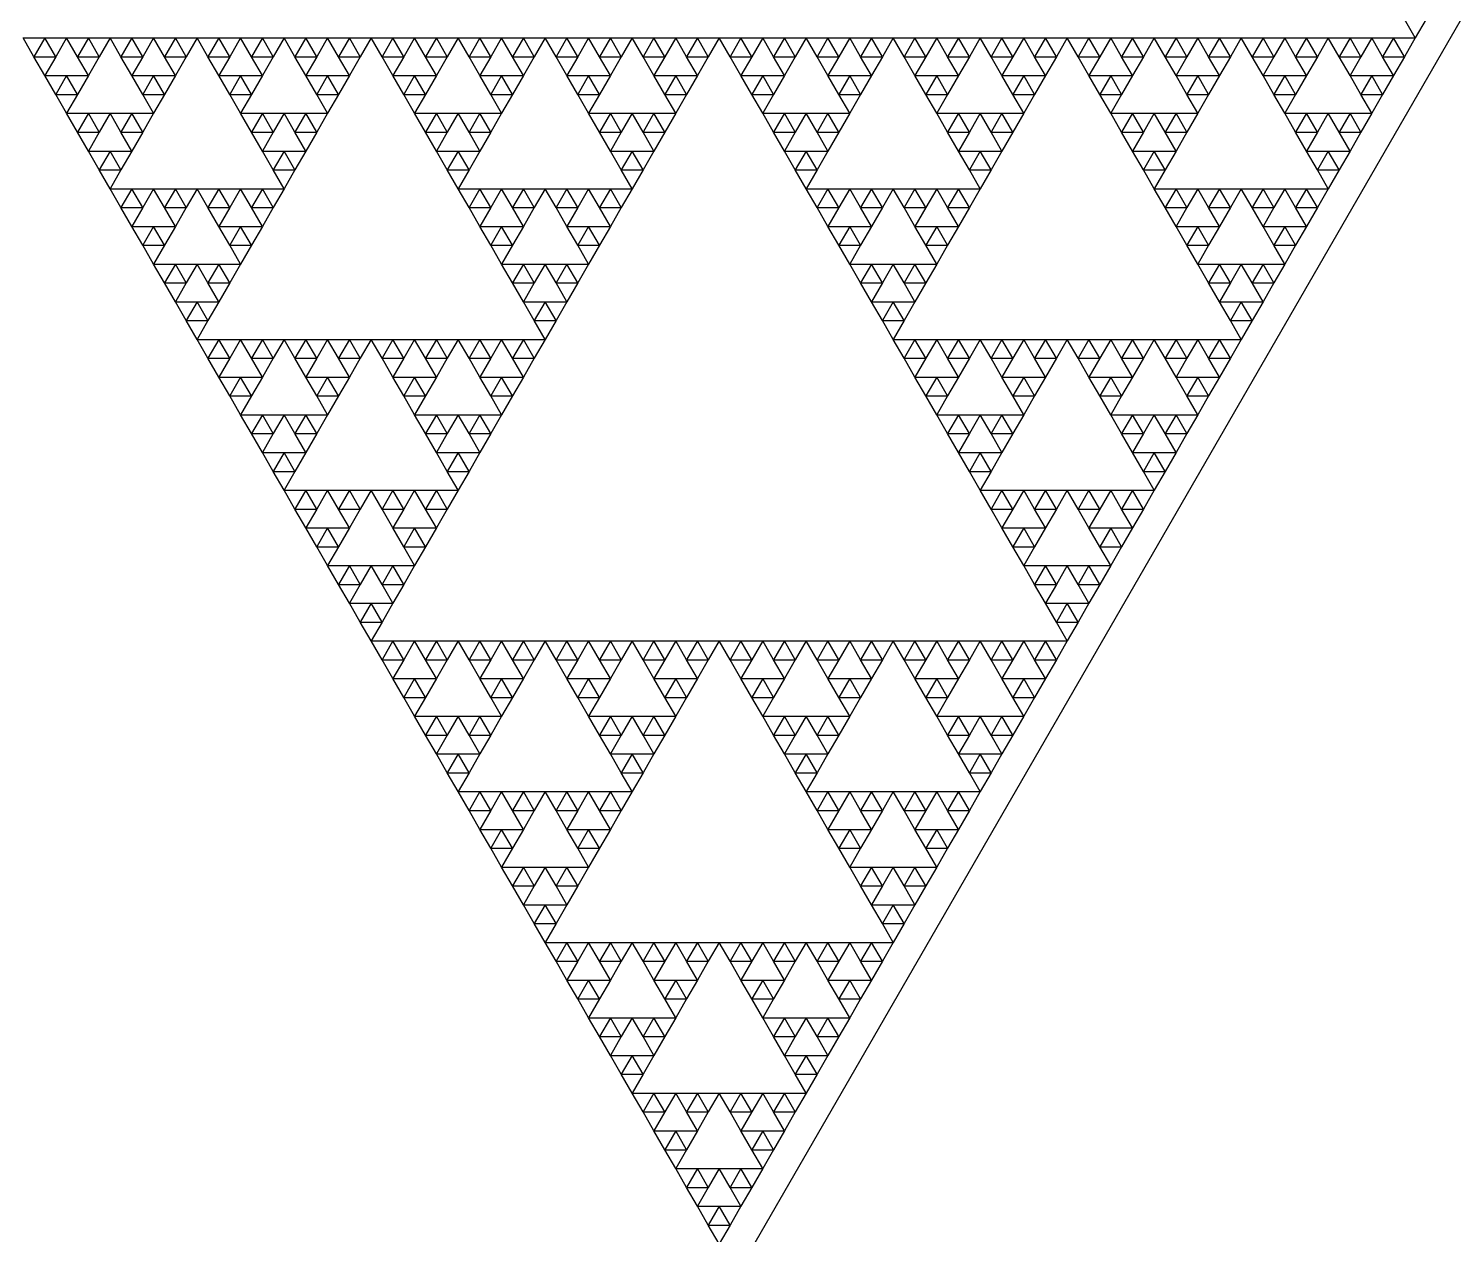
# Model space of a CAD drawing. Extents: x 0 to 1120, y 627 to 1597.
# Drawn here: x 837.9 to 980, y 1234.6 to 1354.7 of the extents above; entities that cross this region are included whole.
import ezdxf

# ---------------------------------------------------------------- set-up
doc = ezdxf.new("R2010")
doc.units = 0
doc.layers.get('0').update_dxf_attribs({"linetype": 'CONTINUOUS'})

msp = doc.modelspace()

# ---------------------------------------------------------------- linework, layer by layer
at = {"color": 1}
msp.add_lwpolyline([(0, 1597), (1120, 1597), (560, 627.052)], close=True, dxfattribs=at)
at = {"color": 3}
for points in [[(975.019, 1355.64), (977.186, 1355.64), (976.103, 1353.763)], [(837.402, 1353.763), (839.569, 1353.763), (838.486, 1351.886)], [(839.569, 1353.763), (841.736, 1353.763), (840.653, 1351.886)], [(841.736, 1353.763), (843.904, 1353.763), (842.82, 1351.886)], [(843.904, 1353.763), (846.071, 1353.763), (844.987, 1351.886)], [(846.071, 1353.763), (848.238, 1353.763), (847.154, 1351.886)], [(848.238, 1353.763), (850.405, 1353.763), (849.322, 1351.886)], [(850.405, 1353.763), (852.572, 1353.763), (851.489, 1351.886)], [(852.572, 1353.763), (854.74, 1353.763), (853.656, 1351.886)], [(854.74, 1353.763), (856.907, 1353.763), (855.823, 1351.886)], [(856.907, 1353.763), (859.074, 1353.763), (857.99, 1351.886)], [(859.074, 1353.763), (861.241, 1353.763), (860.158, 1351.886)], [(861.241, 1353.763), (863.408, 1353.763), (862.325, 1351.886)], [(863.408, 1353.763), (865.576, 1353.763), (864.492, 1351.886)], [(865.576, 1353.763), (867.743, 1353.763), (866.659, 1351.886)], [(867.743, 1353.763), (869.91, 1353.763), (868.826, 1351.886)], [(869.91, 1353.763), (872.077, 1353.763), (870.994, 1351.886)], [(872.077, 1353.763), (874.244, 1353.763), (873.161, 1351.886)], [(874.244, 1353.763), (876.412, 1353.763), (875.328, 1351.886)], [(876.412, 1353.763), (878.579, 1353.763), (877.495, 1351.886)], [(878.579, 1353.763), (880.746, 1353.763), (879.662, 1351.886)], [(880.746, 1353.763), (882.913, 1353.763), (881.83, 1351.886)], [(882.913, 1353.763), (885.08, 1353.763), (883.997, 1351.886)], [(885.08, 1353.763), (887.248, 1353.763), (886.164, 1351.886)], [(887.248, 1353.763), (889.415, 1353.763), (888.331, 1351.886)], [(889.415, 1353.763), (891.582, 1353.763), (890.498, 1351.886)], [(891.582, 1353.763), (893.749, 1353.763), (892.666, 1351.886)], [(893.749, 1353.763), (895.916, 1353.763), (894.833, 1351.886)], [(895.916, 1353.763), (898.084, 1353.763), (897, 1351.886)], [(898.084, 1353.763), (900.251, 1353.763), (899.167, 1351.886)], [(900.251, 1353.763), (902.418, 1353.763), (901.334, 1351.886)], [(902.418, 1353.763), (904.585, 1353.763), (903.502, 1351.886)], [(904.585, 1353.763), (906.752, 1353.763), (905.669, 1351.886)], [(906.752, 1353.763), (908.92, 1353.763), (907.836, 1351.886)], [(908.92, 1353.763), (911.087, 1353.763), (910.003, 1351.886)], [(911.087, 1353.763), (913.254, 1353.763), (912.17, 1351.886)], [(913.254, 1353.763), (915.421, 1353.763), (914.338, 1351.886)], [(915.421, 1353.763), (917.588, 1353.763), (916.505, 1351.886)], [(917.588, 1353.763), (919.756, 1353.763), (918.672, 1351.886)], [(919.756, 1353.763), (921.923, 1353.763), (920.839, 1351.886)], [(921.923, 1353.763), (924.09, 1353.763), (923.006, 1351.886)], [(924.09, 1353.763), (926.257, 1353.763), (925.174, 1351.886)], [(926.257, 1353.763), (928.424, 1353.763), (927.341, 1351.886)], [(928.424, 1353.763), (930.592, 1353.763), (929.508, 1351.886)], [(930.592, 1353.763), (932.759, 1353.763), (931.675, 1351.886)], [(932.759, 1353.763), (934.926, 1353.763), (933.842, 1351.886)], [(934.926, 1353.763), (937.093, 1353.763), (936.01, 1351.886)], [(937.093, 1353.763), (939.26, 1353.763), (938.177, 1351.886)], [(939.26, 1353.763), (941.428, 1353.763), (940.344, 1351.886)], [(941.428, 1353.763), (943.595, 1353.763), (942.511, 1351.886)], [(943.595, 1353.763), (945.762, 1353.763), (944.678, 1351.886)], [(945.762, 1353.763), (947.929, 1353.763), (946.846, 1351.886)], [(947.929, 1353.763), (950.096, 1353.763), (949.013, 1351.886)], [(950.096, 1353.763), (952.264, 1353.763), (951.18, 1351.886)], [(952.264, 1353.763), (954.431, 1353.763), (953.347, 1351.886)], [(954.431, 1353.763), (956.598, 1353.763), (955.514, 1351.886)], [(956.598, 1353.763), (958.765, 1353.763), (957.682, 1351.886)], [(958.765, 1353.763), (960.932, 1353.763), (959.849, 1351.886)], [(960.932, 1353.763), (963.1, 1353.763), (962.016, 1351.886)], [(963.1, 1353.763), (965.267, 1353.763), (964.183, 1351.886)], [(965.267, 1353.763), (967.434, 1353.763), (966.35, 1351.886)], [(967.434, 1353.763), (969.601, 1353.763), (968.518, 1351.886)], [(969.601, 1353.763), (971.768, 1353.763), (970.685, 1351.886)], [(971.768, 1353.763), (973.936, 1353.763), (972.852, 1351.886)], [(973.936, 1353.763), (976.103, 1353.763), (975.019, 1351.886)], [(838.486, 1351.886), (840.653, 1351.886), (839.569, 1350.009)], [(842.82, 1351.886), (844.987, 1351.886), (843.904, 1350.009)], [(847.154, 1351.886), (849.322, 1351.886), (848.238, 1350.009)], [(851.489, 1351.886), (853.656, 1351.886), (852.572, 1350.009)], [(855.823, 1351.886), (857.99, 1351.886), (856.907, 1350.009)], [(860.158, 1351.886), (862.325, 1351.886), (861.241, 1350.009)], [(864.492, 1351.886), (866.659, 1351.886), (865.576, 1350.009)], [(868.826, 1351.886), (870.994, 1351.886), (869.91, 1350.009)], [(873.161, 1351.886), (875.328, 1351.886), (874.244, 1350.009)], [(877.495, 1351.886), (879.662, 1351.886), (878.579, 1350.009)], [(881.83, 1351.886), (883.997, 1351.886), (882.913, 1350.009)], [(886.164, 1351.886), (888.331, 1351.886), (887.248, 1350.009)], [(890.498, 1351.886), (892.666, 1351.886), (891.582, 1350.009)], [(894.833, 1351.886), (897, 1351.886), (895.916, 1350.009)], [(899.167, 1351.886), (901.334, 1351.886), (900.251, 1350.009)], [(903.502, 1351.886), (905.669, 1351.886), (904.585, 1350.009)], [(907.836, 1351.886), (910.003, 1351.886), (908.92, 1350.009)], [(912.17, 1351.886), (914.338, 1351.886), (913.254, 1350.009)], [(916.505, 1351.886), (918.672, 1351.886), (917.588, 1350.009)], [(920.839, 1351.886), (923.006, 1351.886), (921.923, 1350.009)], [(925.174, 1351.886), (927.341, 1351.886), (926.257, 1350.009)], [(929.508, 1351.886), (931.675, 1351.886), (930.592, 1350.009)], [(933.842, 1351.886), (936.01, 1351.886), (934.926, 1350.009)], [(938.177, 1351.886), (940.344, 1351.886), (939.26, 1350.009)], [(942.511, 1351.886), (944.678, 1351.886), (943.595, 1350.009)], [(946.846, 1351.886), (949.013, 1351.886), (947.929, 1350.009)], [(951.18, 1351.886), (953.347, 1351.886), (952.264, 1350.009)], [(955.514, 1351.886), (957.682, 1351.886), (956.598, 1350.009)], [(959.849, 1351.886), (962.016, 1351.886), (960.932, 1350.009)], [(964.183, 1351.886), (966.35, 1351.886), (965.267, 1350.009)], [(968.518, 1351.886), (970.685, 1351.886), (969.601, 1350.009)], [(972.852, 1351.886), (975.019, 1351.886), (973.936, 1350.009)], [(839.569, 1350.009), (841.736, 1350.009), (840.653, 1348.132)], [(841.736, 1350.009), (843.904, 1350.009), (842.82, 1348.132)], [(848.238, 1350.009), (850.405, 1350.009), (849.322, 1348.132)], [(850.405, 1350.009), (852.572, 1350.009), (851.489, 1348.132)], [(856.907, 1350.009), (859.074, 1350.009), (857.99, 1348.132)], [(859.074, 1350.009), (861.241, 1350.009), (860.158, 1348.132)], [(865.576, 1350.009), (867.743, 1350.009), (866.659, 1348.132)], [(867.743, 1350.009), (869.91, 1350.009), (868.826, 1348.132)], [(874.244, 1350.009), (876.412, 1350.009), (875.328, 1348.132)], [(876.412, 1350.009), (878.579, 1350.009), (877.495, 1348.132)], [(882.913, 1350.009), (885.08, 1350.009), (883.997, 1348.132)], [(885.08, 1350.009), (887.248, 1350.009), (886.164, 1348.132)], [(891.582, 1350.009), (893.749, 1350.009), (892.666, 1348.132)], [(893.749, 1350.009), (895.916, 1350.009), (894.833, 1348.132)], [(900.251, 1350.009), (902.418, 1350.009), (901.334, 1348.132)], [(902.418, 1350.009), (904.585, 1350.009), (903.502, 1348.132)], [(908.92, 1350.009), (911.087, 1350.009), (910.003, 1348.132)], [(911.087, 1350.009), (913.254, 1350.009), (912.17, 1348.132)], [(917.588, 1350.009), (919.756, 1350.009), (918.672, 1348.132)], [(919.756, 1350.009), (921.923, 1350.009), (920.839, 1348.132)], [(926.257, 1350.009), (928.424, 1350.009), (927.341, 1348.132)], [(928.424, 1350.009), (930.592, 1350.009), (929.508, 1348.132)], [(934.926, 1350.009), (937.093, 1350.009), (936.01, 1348.132)], [(937.093, 1350.009), (939.26, 1350.009), (938.177, 1348.132)], [(943.595, 1350.009), (945.762, 1350.009), (944.678, 1348.132)], [(945.762, 1350.009), (947.929, 1350.009), (946.846, 1348.132)], [(952.264, 1350.009), (954.431, 1350.009), (953.347, 1348.132)], [(954.431, 1350.009), (956.598, 1350.009), (955.514, 1348.132)], [(960.932, 1350.009), (963.1, 1350.009), (962.016, 1348.132)], [(963.1, 1350.009), (965.267, 1350.009), (964.183, 1348.132)], [(969.601, 1350.009), (971.768, 1350.009), (970.685, 1348.132)], [(971.768, 1350.009), (973.936, 1350.009), (972.852, 1348.132)], [(840.653, 1348.132), (842.82, 1348.132), (841.736, 1346.255)], [(849.322, 1348.132), (851.489, 1348.132), (850.405, 1346.255)], [(857.99, 1348.132), (860.158, 1348.132), (859.074, 1346.255)], [(866.659, 1348.132), (868.826, 1348.132), (867.743, 1346.255)], [(875.328, 1348.132), (877.495, 1348.132), (876.412, 1346.255)], [(883.997, 1348.132), (886.164, 1348.132), (885.08, 1346.255)], [(892.666, 1348.132), (894.833, 1348.132), (893.749, 1346.255)], [(901.334, 1348.132), (903.502, 1348.132), (902.418, 1346.255)], [(910.003, 1348.132), (912.17, 1348.132), (911.087, 1346.255)], [(918.672, 1348.132), (920.839, 1348.132), (919.756, 1346.255)], [(927.341, 1348.132), (929.508, 1348.132), (928.424, 1346.255)], [(936.01, 1348.132), (938.177, 1348.132), (937.093, 1346.255)], [(944.678, 1348.132), (946.846, 1348.132), (945.762, 1346.255)], [(953.347, 1348.132), (955.514, 1348.132), (954.431, 1346.255)], [(962.016, 1348.132), (964.183, 1348.132), (963.1, 1346.255)], [(970.685, 1348.132), (972.852, 1348.132), (971.768, 1346.255)], [(841.736, 1346.255), (843.904, 1346.255), (842.82, 1344.379)], [(843.904, 1346.255), (846.071, 1346.255), (844.987, 1344.379)], [(846.071, 1346.255), (848.238, 1346.255), (847.154, 1344.379)], [(848.238, 1346.255), (850.405, 1346.255), (849.322, 1344.379)], [(859.074, 1346.255), (861.241, 1346.255), (860.158, 1344.379)], [(861.241, 1346.255), (863.408, 1346.255), (862.325, 1344.379)], [(863.408, 1346.255), (865.576, 1346.255), (864.492, 1344.379)], [(865.576, 1346.255), (867.743, 1346.255), (866.659, 1344.379)], [(876.412, 1346.255), (878.579, 1346.255), (877.495, 1344.379)], [(878.579, 1346.255), (880.746, 1346.255), (879.662, 1344.379)], [(880.746, 1346.255), (882.913, 1346.255), (881.83, 1344.379)], [(882.913, 1346.255), (885.08, 1346.255), (883.997, 1344.379)], [(893.749, 1346.255), (895.916, 1346.255), (894.833, 1344.379)], [(895.916, 1346.255), (898.084, 1346.255), (897, 1344.379)], [(898.084, 1346.255), (900.251, 1346.255), (899.167, 1344.379)], [(900.251, 1346.255), (902.418, 1346.255), (901.334, 1344.379)], [(911.087, 1346.255), (913.254, 1346.255), (912.17, 1344.379)], [(913.254, 1346.255), (915.421, 1346.255), (914.338, 1344.379)], [(915.421, 1346.255), (917.588, 1346.255), (916.505, 1344.379)], [(917.588, 1346.255), (919.756, 1346.255), (918.672, 1344.379)], [(928.424, 1346.255), (930.592, 1346.255), (929.508, 1344.379)], [(930.592, 1346.255), (932.759, 1346.255), (931.675, 1344.379)], [(932.759, 1346.255), (934.926, 1346.255), (933.842, 1344.379)], [(934.926, 1346.255), (937.093, 1346.255), (936.01, 1344.379)], [(945.762, 1346.255), (947.929, 1346.255), (946.846, 1344.379)], [(947.929, 1346.255), (950.096, 1346.255), (949.013, 1344.379)], [(950.096, 1346.255), (952.264, 1346.255), (951.18, 1344.379)], [(952.264, 1346.255), (954.431, 1346.255), (953.347, 1344.379)], [(963.1, 1346.255), (965.267, 1346.255), (964.183, 1344.379)], [(965.267, 1346.255), (967.434, 1346.255), (966.35, 1344.379)], [(967.434, 1346.255), (969.601, 1346.255), (968.518, 1344.379)], [(969.601, 1346.255), (971.768, 1346.255), (970.685, 1344.379)], [(842.82, 1344.379), (844.987, 1344.379), (843.904, 1342.502)], [(847.154, 1344.379), (849.322, 1344.379), (848.238, 1342.502)], [(860.158, 1344.379), (862.325, 1344.379), (861.241, 1342.502)], [(864.492, 1344.379), (866.659, 1344.379), (865.576, 1342.502)], [(877.495, 1344.379), (879.662, 1344.379), (878.579, 1342.502)], [(881.83, 1344.379), (883.997, 1344.379), (882.913, 1342.502)], [(894.833, 1344.379), (897, 1344.379), (895.916, 1342.502)], [(899.167, 1344.379), (901.334, 1344.379), (900.251, 1342.502)], [(912.17, 1344.379), (914.338, 1344.379), (913.254, 1342.502)], [(916.505, 1344.379), (918.672, 1344.379), (917.588, 1342.502)], [(929.508, 1344.379), (931.675, 1344.379), (930.592, 1342.502)], [(933.842, 1344.379), (936.01, 1344.379), (934.926, 1342.502)], [(946.846, 1344.379), (949.013, 1344.379), (947.929, 1342.502)], [(951.18, 1344.379), (953.347, 1344.379), (952.264, 1342.502)], [(964.183, 1344.379), (966.35, 1344.379), (965.267, 1342.502)], [(968.518, 1344.379), (970.685, 1344.379), (969.601, 1342.502)], [(843.904, 1342.502), (846.071, 1342.502), (844.987, 1340.625)], [(846.071, 1342.502), (848.238, 1342.502), (847.154, 1340.625)], [(861.241, 1342.502), (863.408, 1342.502), (862.325, 1340.625)], [(863.408, 1342.502), (865.576, 1342.502), (864.492, 1340.625)], [(878.579, 1342.502), (880.746, 1342.502), (879.662, 1340.625)], [(880.746, 1342.502), (882.913, 1342.502), (881.83, 1340.625)], [(895.916, 1342.502), (898.084, 1342.502), (897, 1340.625)], [(898.084, 1342.502), (900.251, 1342.502), (899.167, 1340.625)], [(913.254, 1342.502), (915.421, 1342.502), (914.338, 1340.625)], [(915.421, 1342.502), (917.588, 1342.502), (916.505, 1340.625)], [(930.592, 1342.502), (932.759, 1342.502), (931.675, 1340.625)], [(932.759, 1342.502), (934.926, 1342.502), (933.842, 1340.625)], [(947.929, 1342.502), (950.096, 1342.502), (949.013, 1340.625)], [(950.096, 1342.502), (952.264, 1342.502), (951.18, 1340.625)], [(965.267, 1342.502), (967.434, 1342.502), (966.35, 1340.625)], [(967.434, 1342.502), (969.601, 1342.502), (968.518, 1340.625)], [(844.987, 1340.625), (847.154, 1340.625), (846.071, 1338.748)], [(862.325, 1340.625), (864.492, 1340.625), (863.408, 1338.748)], [(879.662, 1340.625), (881.83, 1340.625), (880.746, 1338.748)], [(897, 1340.625), (899.167, 1340.625), (898.084, 1338.748)], [(914.338, 1340.625), (916.505, 1340.625), (915.421, 1338.748)], [(931.675, 1340.625), (933.842, 1340.625), (932.759, 1338.748)], [(949.013, 1340.625), (951.18, 1340.625), (950.096, 1338.748)], [(966.35, 1340.625), (968.518, 1340.625), (967.434, 1338.748)], [(846.071, 1338.748), (848.238, 1338.748), (847.154, 1336.871)], [(848.238, 1338.748), (850.405, 1338.748), (849.322, 1336.871)], [(850.405, 1338.748), (852.572, 1338.748), (851.489, 1336.871)], [(852.572, 1338.748), (854.74, 1338.748), (853.656, 1336.871)], [(854.74, 1338.748), (856.907, 1338.748), (855.823, 1336.871)], [(856.907, 1338.748), (859.074, 1338.748), (857.99, 1336.871)], [(859.074, 1338.748), (861.241, 1338.748), (860.158, 1336.871)], [(861.241, 1338.748), (863.408, 1338.748), (862.325, 1336.871)], [(880.746, 1338.748), (882.913, 1338.748), (881.83, 1336.871)], [(882.913, 1338.748), (885.08, 1338.748), (883.997, 1336.871)], [(885.08, 1338.748), (887.248, 1338.748), (886.164, 1336.871)], [(887.248, 1338.748), (889.415, 1338.748), (888.331, 1336.871)], [(889.415, 1338.748), (891.582, 1338.748), (890.498, 1336.871)], [(891.582, 1338.748), (893.749, 1338.748), (892.666, 1336.871)], [(893.749, 1338.748), (895.916, 1338.748), (894.833, 1336.871)], [(895.916, 1338.748), (898.084, 1338.748), (897, 1336.871)], [(915.421, 1338.748), (917.588, 1338.748), (916.505, 1336.871)], [(917.588, 1338.748), (919.756, 1338.748), (918.672, 1336.871)], [(919.756, 1338.748), (921.923, 1338.748), (920.839, 1336.871)], [(921.923, 1338.748), (924.09, 1338.748), (923.006, 1336.871)], [(924.09, 1338.748), (926.257, 1338.748), (925.174, 1336.871)], [(926.257, 1338.748), (928.424, 1338.748), (927.341, 1336.871)], [(928.424, 1338.748), (930.592, 1338.748), (929.508, 1336.871)], [(930.592, 1338.748), (932.759, 1338.748), (931.675, 1336.871)], [(950.096, 1338.748), (952.264, 1338.748), (951.18, 1336.871)], [(952.264, 1338.748), (954.431, 1338.748), (953.347, 1336.871)], [(954.431, 1338.748), (956.598, 1338.748), (955.514, 1336.871)], [(956.598, 1338.748), (958.765, 1338.748), (957.682, 1336.871)], [(958.765, 1338.748), (960.932, 1338.748), (959.849, 1336.871)], [(960.932, 1338.748), (963.1, 1338.748), (962.016, 1336.871)], [(963.1, 1338.748), (965.267, 1338.748), (964.183, 1336.871)], [(965.267, 1338.748), (967.434, 1338.748), (966.35, 1336.871)], [(847.154, 1336.871), (849.322, 1336.871), (848.238, 1334.994)], [(851.489, 1336.871), (853.656, 1336.871), (852.572, 1334.994)], [(855.823, 1336.871), (857.99, 1336.871), (856.907, 1334.994)], [(860.158, 1336.871), (862.325, 1336.871), (861.241, 1334.994)], [(881.83, 1336.871), (883.997, 1336.871), (882.913, 1334.994)], [(886.164, 1336.871), (888.331, 1336.871), (887.248, 1334.994)], [(890.498, 1336.871), (892.666, 1336.871), (891.582, 1334.994)], [(894.833, 1336.871), (897, 1336.871), (895.916, 1334.994)], [(916.505, 1336.871), (918.672, 1336.871), (917.588, 1334.994)], [(920.839, 1336.871), (923.006, 1336.871), (921.923, 1334.994)], [(925.174, 1336.871), (927.341, 1336.871), (926.257, 1334.994)], [(929.508, 1336.871), (931.675, 1336.871), (930.592, 1334.994)], [(951.18, 1336.871), (953.347, 1336.871), (952.264, 1334.994)], [(955.514, 1336.871), (957.682, 1336.871), (956.598, 1334.994)], [(959.849, 1336.871), (962.016, 1336.871), (960.932, 1334.994)], [(964.183, 1336.871), (966.35, 1336.871), (965.267, 1334.994)], [(848.238, 1334.994), (850.405, 1334.994), (849.322, 1333.118)], [(850.405, 1334.994), (852.572, 1334.994), (851.489, 1333.118)], [(856.907, 1334.994), (859.074, 1334.994), (857.99, 1333.118)], [(859.074, 1334.994), (861.241, 1334.994), (860.158, 1333.118)], [(882.913, 1334.994), (885.08, 1334.994), (883.997, 1333.118)], [(885.08, 1334.994), (887.248, 1334.994), (886.164, 1333.118)], [(891.582, 1334.994), (893.749, 1334.994), (892.666, 1333.118)], [(893.749, 1334.994), (895.916, 1334.994), (894.833, 1333.118)], [(917.588, 1334.994), (919.756, 1334.994), (918.672, 1333.118)], [(919.756, 1334.994), (921.923, 1334.994), (920.839, 1333.118)], [(926.257, 1334.994), (928.424, 1334.994), (927.341, 1333.118)], [(928.424, 1334.994), (930.592, 1334.994), (929.508, 1333.118)], [(952.264, 1334.994), (954.431, 1334.994), (953.347, 1333.118)], [(954.431, 1334.994), (956.598, 1334.994), (955.514, 1333.118)], [(960.932, 1334.994), (963.1, 1334.994), (962.016, 1333.118)], [(963.1, 1334.994), (965.267, 1334.994), (964.183, 1333.118)], [(849.322, 1333.118), (851.489, 1333.118), (850.405, 1331.241)], [(857.99, 1333.118), (860.158, 1333.118), (859.074, 1331.241)], [(883.997, 1333.118), (886.164, 1333.118), (885.08, 1331.241)], [(892.666, 1333.118), (894.833, 1333.118), (893.749, 1331.241)], [(918.672, 1333.118), (920.839, 1333.118), (919.756, 1331.241)], [(927.341, 1333.118), (929.508, 1333.118), (928.424, 1331.241)], [(953.347, 1333.118), (955.514, 1333.118), (954.431, 1331.241)], [(962.016, 1333.118), (964.183, 1333.118), (963.1, 1331.241)], [(850.405, 1331.241), (852.572, 1331.241), (851.489, 1329.364)], [(852.572, 1331.241), (854.74, 1331.241), (853.656, 1329.364)], [(854.74, 1331.241), (856.907, 1331.241), (855.823, 1329.364)], [(856.907, 1331.241), (859.074, 1331.241), (857.99, 1329.364)], [(885.08, 1331.241), (887.248, 1331.241), (886.164, 1329.364)], [(887.248, 1331.241), (889.415, 1331.241), (888.331, 1329.364)], [(889.415, 1331.241), (891.582, 1331.241), (890.498, 1329.364)], [(891.582, 1331.241), (893.749, 1331.241), (892.666, 1329.364)], [(919.756, 1331.241), (921.923, 1331.241), (920.839, 1329.364)], [(921.923, 1331.241), (924.09, 1331.241), (923.006, 1329.364)], [(924.09, 1331.241), (926.257, 1331.241), (925.174, 1329.364)], [(926.257, 1331.241), (928.424, 1331.241), (927.341, 1329.364)], [(954.431, 1331.241), (956.598, 1331.241), (955.514, 1329.364)], [(956.598, 1331.241), (958.765, 1331.241), (957.682, 1329.364)], [(958.765, 1331.241), (960.932, 1331.241), (959.849, 1329.364)], [(960.932, 1331.241), (963.1, 1331.241), (962.016, 1329.364)], [(851.489, 1329.364), (853.656, 1329.364), (852.572, 1327.487)], [(855.823, 1329.364), (857.99, 1329.364), (856.907, 1327.487)], [(886.164, 1329.364), (888.331, 1329.364), (887.248, 1327.487)], [(890.498, 1329.364), (892.666, 1329.364), (891.582, 1327.487)], [(920.839, 1329.364), (923.006, 1329.364), (921.923, 1327.487)], [(925.174, 1329.364), (927.341, 1329.364), (926.257, 1327.487)], [(955.514, 1329.364), (957.682, 1329.364), (956.598, 1327.487)], [(959.849, 1329.364), (962.016, 1329.364), (960.932, 1327.487)], [(852.572, 1327.487), (854.74, 1327.487), (853.656, 1325.61)], [(854.74, 1327.487), (856.907, 1327.487), (855.823, 1325.61)], [(887.248, 1327.487), (889.415, 1327.487), (888.331, 1325.61)], [(889.415, 1327.487), (891.582, 1327.487), (890.498, 1325.61)], [(921.923, 1327.487), (924.09, 1327.487), (923.006, 1325.61)], [(924.09, 1327.487), (926.257, 1327.487), (925.174, 1325.61)], [(956.598, 1327.487), (958.765, 1327.487), (957.682, 1325.61)], [(958.765, 1327.487), (960.932, 1327.487), (959.849, 1325.61)], [(853.656, 1325.61), (855.823, 1325.61), (854.74, 1323.733)], [(888.331, 1325.61), (890.498, 1325.61), (889.415, 1323.733)], [(923.006, 1325.61), (925.174, 1325.61), (924.09, 1323.733)], [(957.682, 1325.61), (959.849, 1325.61), (958.765, 1323.733)], [(854.74, 1323.733), (856.907, 1323.733), (855.823, 1321.856)], [(856.907, 1323.733), (859.074, 1323.733), (857.99, 1321.856)], [(859.074, 1323.733), (861.241, 1323.733), (860.158, 1321.856)], [(861.241, 1323.733), (863.408, 1323.733), (862.325, 1321.856)], [(863.408, 1323.733), (865.576, 1323.733), (864.492, 1321.856)], [(865.576, 1323.733), (867.743, 1323.733), (866.659, 1321.856)], [(867.743, 1323.733), (869.91, 1323.733), (868.826, 1321.856)], [(869.91, 1323.733), (872.077, 1323.733), (870.994, 1321.856)], [(872.077, 1323.733), (874.244, 1323.733), (873.161, 1321.856)], [(874.244, 1323.733), (876.412, 1323.733), (875.328, 1321.856)], [(876.412, 1323.733), (878.579, 1323.733), (877.495, 1321.856)], [(878.579, 1323.733), (880.746, 1323.733), (879.662, 1321.856)], [(880.746, 1323.733), (882.913, 1323.733), (881.83, 1321.856)], [(882.913, 1323.733), (885.08, 1323.733), (883.997, 1321.856)], [(885.08, 1323.733), (887.248, 1323.733), (886.164, 1321.856)], [(887.248, 1323.733), (889.415, 1323.733), (888.331, 1321.856)], [(924.09, 1323.733), (926.257, 1323.733), (925.174, 1321.856)], [(926.257, 1323.733), (928.424, 1323.733), (927.341, 1321.856)], [(928.424, 1323.733), (930.592, 1323.733), (929.508, 1321.856)], [(930.592, 1323.733), (932.759, 1323.733), (931.675, 1321.856)], [(932.759, 1323.733), (934.926, 1323.733), (933.842, 1321.856)], [(934.926, 1323.733), (937.093, 1323.733), (936.01, 1321.856)], [(937.093, 1323.733), (939.26, 1323.733), (938.177, 1321.856)], [(939.26, 1323.733), (941.428, 1323.733), (940.344, 1321.856)], [(941.428, 1323.733), (943.595, 1323.733), (942.511, 1321.856)], [(943.595, 1323.733), (945.762, 1323.733), (944.678, 1321.856)], [(945.762, 1323.733), (947.929, 1323.733), (946.846, 1321.856)], [(947.929, 1323.733), (950.096, 1323.733), (949.013, 1321.856)], [(950.096, 1323.733), (952.264, 1323.733), (951.18, 1321.856)], [(952.264, 1323.733), (954.431, 1323.733), (953.347, 1321.856)], [(954.431, 1323.733), (956.598, 1323.733), (955.514, 1321.856)], [(956.598, 1323.733), (958.765, 1323.733), (957.682, 1321.856)], [(855.823, 1321.856), (857.99, 1321.856), (856.907, 1319.98)], [(860.158, 1321.856), (862.325, 1321.856), (861.241, 1319.98)], [(864.492, 1321.856), (866.659, 1321.856), (865.576, 1319.98)], [(868.826, 1321.856), (870.994, 1321.856), (869.91, 1319.98)], [(873.161, 1321.856), (875.328, 1321.856), (874.244, 1319.98)], [(877.495, 1321.856), (879.662, 1321.856), (878.579, 1319.98)], [(881.83, 1321.856), (883.997, 1321.856), (882.913, 1319.98)], [(886.164, 1321.856), (888.331, 1321.856), (887.248, 1319.98)], [(925.174, 1321.856), (927.341, 1321.856), (926.257, 1319.98)], [(929.508, 1321.856), (931.675, 1321.856), (930.592, 1319.98)], [(933.842, 1321.856), (936.01, 1321.856), (934.926, 1319.98)], [(938.177, 1321.856), (940.344, 1321.856), (939.26, 1319.98)], [(942.511, 1321.856), (944.678, 1321.856), (943.595, 1319.98)], [(946.846, 1321.856), (949.013, 1321.856), (947.929, 1319.98)], [(951.18, 1321.856), (953.347, 1321.856), (952.264, 1319.98)], [(955.514, 1321.856), (957.682, 1321.856), (956.598, 1319.98)], [(856.907, 1319.98), (859.074, 1319.98), (857.99, 1318.103)], [(859.074, 1319.98), (861.241, 1319.98), (860.158, 1318.103)], [(865.576, 1319.98), (867.743, 1319.98), (866.659, 1318.103)], [(867.743, 1319.98), (869.91, 1319.98), (868.826, 1318.103)], [(874.244, 1319.98), (876.412, 1319.98), (875.328, 1318.103)], [(876.412, 1319.98), (878.579, 1319.98), (877.495, 1318.103)], [(882.913, 1319.98), (885.08, 1319.98), (883.997, 1318.103)], [(885.08, 1319.98), (887.248, 1319.98), (886.164, 1318.103)], [(926.257, 1319.98), (928.424, 1319.98), (927.341, 1318.103)], [(928.424, 1319.98), (930.592, 1319.98), (929.508, 1318.103)], [(934.926, 1319.98), (937.093, 1319.98), (936.01, 1318.103)], [(937.093, 1319.98), (939.26, 1319.98), (938.177, 1318.103)], [(943.595, 1319.98), (945.762, 1319.98), (944.678, 1318.103)], [(945.762, 1319.98), (947.929, 1319.98), (946.846, 1318.103)], [(952.264, 1319.98), (954.431, 1319.98), (953.347, 1318.103)], [(954.431, 1319.98), (956.598, 1319.98), (955.514, 1318.103)], [(857.99, 1318.103), (860.158, 1318.103), (859.074, 1316.226)], [(866.659, 1318.103), (868.826, 1318.103), (867.743, 1316.226)], [(875.328, 1318.103), (877.495, 1318.103), (876.412, 1316.226)], [(883.997, 1318.103), (886.164, 1318.103), (885.08, 1316.226)], [(927.341, 1318.103), (929.508, 1318.103), (928.424, 1316.226)], [(936.01, 1318.103), (938.177, 1318.103), (937.093, 1316.226)], [(944.678, 1318.103), (946.846, 1318.103), (945.762, 1316.226)], [(953.347, 1318.103), (955.514, 1318.103), (954.431, 1316.226)], [(859.074, 1316.226), (861.241, 1316.226), (860.158, 1314.349)], [(861.241, 1316.226), (863.408, 1316.226), (862.325, 1314.349)], [(863.408, 1316.226), (865.576, 1316.226), (864.492, 1314.349)], [(865.576, 1316.226), (867.743, 1316.226), (866.659, 1314.349)], [(876.412, 1316.226), (878.579, 1316.226), (877.495, 1314.349)], [(878.579, 1316.226), (880.746, 1316.226), (879.662, 1314.349)], [(880.746, 1316.226), (882.913, 1316.226), (881.83, 1314.349)], [(882.913, 1316.226), (885.08, 1316.226), (883.997, 1314.349)], [(928.424, 1316.226), (930.592, 1316.226), (929.508, 1314.349)], [(930.592, 1316.226), (932.759, 1316.226), (931.675, 1314.349)], [(932.759, 1316.226), (934.926, 1316.226), (933.842, 1314.349)], [(934.926, 1316.226), (937.093, 1316.226), (936.01, 1314.349)], [(945.762, 1316.226), (947.929, 1316.226), (946.846, 1314.349)], [(947.929, 1316.226), (950.096, 1316.226), (949.013, 1314.349)], [(950.096, 1316.226), (952.264, 1316.226), (951.18, 1314.349)], [(952.264, 1316.226), (954.431, 1316.226), (953.347, 1314.349)], [(860.158, 1314.349), (862.325, 1314.349), (861.241, 1312.472)], [(864.492, 1314.349), (866.659, 1314.349), (865.576, 1312.472)], [(877.495, 1314.349), (879.662, 1314.349), (878.579, 1312.472)], [(881.83, 1314.349), (883.997, 1314.349), (882.913, 1312.472)], [(929.508, 1314.349), (931.675, 1314.349), (930.592, 1312.472)], [(933.842, 1314.349), (936.01, 1314.349), (934.926, 1312.472)], [(946.846, 1314.349), (949.013, 1314.349), (947.929, 1312.472)], [(951.18, 1314.349), (953.347, 1314.349), (952.264, 1312.472)], [(861.241, 1312.472), (863.408, 1312.472), (862.325, 1310.595)], [(863.408, 1312.472), (865.576, 1312.472), (864.492, 1310.595)], [(878.579, 1312.472), (880.746, 1312.472), (879.662, 1310.595)], [(880.746, 1312.472), (882.913, 1312.472), (881.83, 1310.595)], [(930.592, 1312.472), (932.759, 1312.472), (931.675, 1310.595)], [(932.759, 1312.472), (934.926, 1312.472), (933.842, 1310.595)], [(947.929, 1312.472), (950.096, 1312.472), (949.013, 1310.595)], [(950.096, 1312.472), (952.264, 1312.472), (951.18, 1310.595)], [(862.325, 1310.595), (864.492, 1310.595), (863.408, 1308.718)], [(879.662, 1310.595), (881.83, 1310.595), (880.746, 1308.718)], [(931.675, 1310.595), (933.842, 1310.595), (932.759, 1308.718)], [(949.013, 1310.595), (951.18, 1310.595), (950.096, 1308.718)], [(863.408, 1308.718), (865.576, 1308.718), (864.492, 1306.842)], [(865.576, 1308.718), (867.743, 1308.718), (866.659, 1306.842)], [(867.743, 1308.718), (869.91, 1308.718), (868.826, 1306.842)], [(869.91, 1308.718), (872.077, 1308.718), (870.994, 1306.842)], [(872.077, 1308.718), (874.244, 1308.718), (873.161, 1306.842)], [(874.244, 1308.718), (876.412, 1308.718), (875.328, 1306.842)], [(876.412, 1308.718), (878.579, 1308.718), (877.495, 1306.842)], [(878.579, 1308.718), (880.746, 1308.718), (879.662, 1306.842)], [(932.759, 1308.718), (934.926, 1308.718), (933.842, 1306.842)], [(934.926, 1308.718), (937.093, 1308.718), (936.01, 1306.842)], [(937.093, 1308.718), (939.26, 1308.718), (938.177, 1306.842)], [(939.26, 1308.718), (941.428, 1308.718), (940.344, 1306.842)], [(941.428, 1308.718), (943.595, 1308.718), (942.511, 1306.842)], [(943.595, 1308.718), (945.762, 1308.718), (944.678, 1306.842)], [(945.762, 1308.718), (947.929, 1308.718), (946.846, 1306.842)], [(947.929, 1308.718), (950.096, 1308.718), (949.013, 1306.842)], [(864.492, 1306.842), (866.659, 1306.842), (865.576, 1304.965)], [(868.826, 1306.842), (870.994, 1306.842), (869.91, 1304.965)], [(873.161, 1306.842), (875.328, 1306.842), (874.244, 1304.965)], [(877.495, 1306.842), (879.662, 1306.842), (878.579, 1304.965)], [(933.842, 1306.842), (936.01, 1306.842), (934.926, 1304.965)], [(938.177, 1306.842), (940.344, 1306.842), (939.26, 1304.965)], [(942.511, 1306.842), (944.678, 1306.842), (943.595, 1304.965)], [(946.846, 1306.842), (949.013, 1306.842), (947.929, 1304.965)], [(865.576, 1304.965), (867.743, 1304.965), (866.659, 1303.088)], [(867.743, 1304.965), (869.91, 1304.965), (868.826, 1303.088)], [(874.244, 1304.965), (876.412, 1304.965), (875.328, 1303.088)], [(876.412, 1304.965), (878.579, 1304.965), (877.495, 1303.088)], [(934.926, 1304.965), (937.093, 1304.965), (936.01, 1303.088)], [(937.093, 1304.965), (939.26, 1304.965), (938.177, 1303.088)], [(943.595, 1304.965), (945.762, 1304.965), (944.678, 1303.088)], [(945.762, 1304.965), (947.929, 1304.965), (946.846, 1303.088)], [(866.659, 1303.088), (868.826, 1303.088), (867.743, 1301.211)], [(875.328, 1303.088), (877.495, 1303.088), (876.412, 1301.211)], [(936.01, 1303.088), (938.177, 1303.088), (937.093, 1301.211)], [(944.678, 1303.088), (946.846, 1303.088), (945.762, 1301.211)], [(867.743, 1301.211), (869.91, 1301.211), (868.826, 1299.334)], [(869.91, 1301.211), (872.077, 1301.211), (870.994, 1299.334)], [(872.077, 1301.211), (874.244, 1301.211), (873.161, 1299.334)], [(874.244, 1301.211), (876.412, 1301.211), (875.328, 1299.334)], [(937.093, 1301.211), (939.26, 1301.211), (938.177, 1299.334)], [(939.26, 1301.211), (941.428, 1301.211), (940.344, 1299.334)], [(941.428, 1301.211), (943.595, 1301.211), (942.511, 1299.334)], [(943.595, 1301.211), (945.762, 1301.211), (944.678, 1299.334)], [(868.826, 1299.334), (870.994, 1299.334), (869.91, 1297.457)], [(873.161, 1299.334), (875.328, 1299.334), (874.244, 1297.457)], [(938.177, 1299.334), (940.344, 1299.334), (939.26, 1297.457)], [(942.511, 1299.334), (944.678, 1299.334), (943.595, 1297.457)], [(869.91, 1297.457), (872.077, 1297.457), (870.994, 1295.58)], [(872.077, 1297.457), (874.244, 1297.457), (873.161, 1295.58)], [(939.26, 1297.457), (941.428, 1297.457), (940.344, 1295.58)], [(941.428, 1297.457), (943.595, 1297.457), (942.511, 1295.58)], [(870.994, 1295.58), (873.161, 1295.58), (872.077, 1293.704)], [(940.344, 1295.58), (942.511, 1295.58), (941.428, 1293.704)], [(872.077, 1293.704), (874.244, 1293.704), (873.161, 1291.827)], [(874.244, 1293.704), (876.412, 1293.704), (875.328, 1291.827)], [(876.412, 1293.704), (878.579, 1293.704), (877.495, 1291.827)], [(878.579, 1293.704), (880.746, 1293.704), (879.662, 1291.827)], [(880.746, 1293.704), (882.913, 1293.704), (881.83, 1291.827)], [(882.913, 1293.704), (885.08, 1293.704), (883.997, 1291.827)], [(885.08, 1293.704), (887.248, 1293.704), (886.164, 1291.827)], [(887.248, 1293.704), (889.415, 1293.704), (888.331, 1291.827)], [(889.415, 1293.704), (891.582, 1293.704), (890.498, 1291.827)], [(891.582, 1293.704), (893.749, 1293.704), (892.666, 1291.827)], [(893.749, 1293.704), (895.916, 1293.704), (894.833, 1291.827)], [(895.916, 1293.704), (898.084, 1293.704), (897, 1291.827)], [(898.084, 1293.704), (900.251, 1293.704), (899.167, 1291.827)], [(900.251, 1293.704), (902.418, 1293.704), (901.334, 1291.827)], [(902.418, 1293.704), (904.585, 1293.704), (903.502, 1291.827)], [(904.585, 1293.704), (906.752, 1293.704), (905.669, 1291.827)], [(906.752, 1293.704), (908.92, 1293.704), (907.836, 1291.827)], [(908.92, 1293.704), (911.087, 1293.704), (910.003, 1291.827)], [(911.087, 1293.704), (913.254, 1293.704), (912.17, 1291.827)], [(913.254, 1293.704), (915.421, 1293.704), (914.338, 1291.827)], [(915.421, 1293.704), (917.588, 1293.704), (916.505, 1291.827)], [(917.588, 1293.704), (919.756, 1293.704), (918.672, 1291.827)], [(919.756, 1293.704), (921.923, 1293.704), (920.839, 1291.827)], [(921.923, 1293.704), (924.09, 1293.704), (923.006, 1291.827)], [(924.09, 1293.704), (926.257, 1293.704), (925.174, 1291.827)], [(926.257, 1293.704), (928.424, 1293.704), (927.341, 1291.827)], [(928.424, 1293.704), (930.592, 1293.704), (929.508, 1291.827)], [(930.592, 1293.704), (932.759, 1293.704), (931.675, 1291.827)], [(932.759, 1293.704), (934.926, 1293.704), (933.842, 1291.827)], [(934.926, 1293.704), (937.093, 1293.704), (936.01, 1291.827)], [(937.093, 1293.704), (939.26, 1293.704), (938.177, 1291.827)], [(939.26, 1293.704), (941.428, 1293.704), (940.344, 1291.827)], [(873.161, 1291.827), (875.328, 1291.827), (874.244, 1289.95)], [(877.495, 1291.827), (879.662, 1291.827), (878.579, 1289.95)], [(881.83, 1291.827), (883.997, 1291.827), (882.913, 1289.95)], [(886.164, 1291.827), (888.331, 1291.827), (887.248, 1289.95)], [(890.498, 1291.827), (892.666, 1291.827), (891.582, 1289.95)], [(894.833, 1291.827), (897, 1291.827), (895.916, 1289.95)], [(899.167, 1291.827), (901.334, 1291.827), (900.251, 1289.95)], [(903.502, 1291.827), (905.669, 1291.827), (904.585, 1289.95)], [(907.836, 1291.827), (910.003, 1291.827), (908.92, 1289.95)], [(912.17, 1291.827), (914.338, 1291.827), (913.254, 1289.95)], [(916.505, 1291.827), (918.672, 1291.827), (917.588, 1289.95)], [(920.839, 1291.827), (923.006, 1291.827), (921.923, 1289.95)], [(925.174, 1291.827), (927.341, 1291.827), (926.257, 1289.95)], [(929.508, 1291.827), (931.675, 1291.827), (930.592, 1289.95)], [(933.842, 1291.827), (936.01, 1291.827), (934.926, 1289.95)], [(938.177, 1291.827), (940.344, 1291.827), (939.26, 1289.95)], [(874.244, 1289.95), (876.412, 1289.95), (875.328, 1288.073)], [(876.412, 1289.95), (878.579, 1289.95), (877.495, 1288.073)], [(882.913, 1289.95), (885.08, 1289.95), (883.997, 1288.073)], [(885.08, 1289.95), (887.248, 1289.95), (886.164, 1288.073)], [(891.582, 1289.95), (893.749, 1289.95), (892.666, 1288.073)], [(893.749, 1289.95), (895.916, 1289.95), (894.833, 1288.073)], [(900.251, 1289.95), (902.418, 1289.95), (901.334, 1288.073)], [(902.418, 1289.95), (904.585, 1289.95), (903.502, 1288.073)], [(908.92, 1289.95), (911.087, 1289.95), (910.003, 1288.073)], [(911.087, 1289.95), (913.254, 1289.95), (912.17, 1288.073)], [(917.588, 1289.95), (919.756, 1289.95), (918.672, 1288.073)], [(919.756, 1289.95), (921.923, 1289.95), (920.839, 1288.073)], [(926.257, 1289.95), (928.424, 1289.95), (927.341, 1288.073)], [(928.424, 1289.95), (930.592, 1289.95), (929.508, 1288.073)], [(934.926, 1289.95), (937.093, 1289.95), (936.01, 1288.073)], [(937.093, 1289.95), (939.26, 1289.95), (938.177, 1288.073)], [(875.328, 1288.073), (877.495, 1288.073), (876.412, 1286.196)], [(883.997, 1288.073), (886.164, 1288.073), (885.08, 1286.196)], [(892.666, 1288.073), (894.833, 1288.073), (893.749, 1286.196)], [(901.334, 1288.073), (903.502, 1288.073), (902.418, 1286.196)], [(910.003, 1288.073), (912.17, 1288.073), (911.087, 1286.196)], [(918.672, 1288.073), (920.839, 1288.073), (919.756, 1286.196)], [(927.341, 1288.073), (929.508, 1288.073), (928.424, 1286.196)], [(936.01, 1288.073), (938.177, 1288.073), (937.093, 1286.196)], [(876.412, 1286.196), (878.579, 1286.196), (877.495, 1284.319)], [(878.579, 1286.196), (880.746, 1286.196), (879.662, 1284.319)], [(880.746, 1286.196), (882.913, 1286.196), (881.83, 1284.319)], [(882.913, 1286.196), (885.08, 1286.196), (883.997, 1284.319)], [(893.749, 1286.196), (895.916, 1286.196), (894.833, 1284.319)], [(895.916, 1286.196), (898.084, 1286.196), (897, 1284.319)], [(898.084, 1286.196), (900.251, 1286.196), (899.167, 1284.319)], [(900.251, 1286.196), (902.418, 1286.196), (901.334, 1284.319)], [(911.087, 1286.196), (913.254, 1286.196), (912.17, 1284.319)], [(913.254, 1286.196), (915.421, 1286.196), (914.338, 1284.319)], [(915.421, 1286.196), (917.588, 1286.196), (916.505, 1284.319)], [(917.588, 1286.196), (919.756, 1286.196), (918.672, 1284.319)], [(928.424, 1286.196), (930.592, 1286.196), (929.508, 1284.319)], [(930.592, 1286.196), (932.759, 1286.196), (931.675, 1284.319)], [(932.759, 1286.196), (934.926, 1286.196), (933.842, 1284.319)], [(934.926, 1286.196), (937.093, 1286.196), (936.01, 1284.319)], [(877.495, 1284.319), (879.662, 1284.319), (878.579, 1282.442)], [(881.83, 1284.319), (883.997, 1284.319), (882.913, 1282.442)], [(894.833, 1284.319), (897, 1284.319), (895.916, 1282.442)], [(899.167, 1284.319), (901.334, 1284.319), (900.251, 1282.442)], [(912.17, 1284.319), (914.338, 1284.319), (913.254, 1282.442)], [(916.505, 1284.319), (918.672, 1284.319), (917.588, 1282.442)], [(929.508, 1284.319), (931.675, 1284.319), (930.592, 1282.442)], [(933.842, 1284.319), (936.01, 1284.319), (934.926, 1282.442)], [(878.579, 1282.442), (880.746, 1282.442), (879.662, 1280.566)], [(880.746, 1282.442), (882.913, 1282.442), (881.83, 1280.566)], [(895.916, 1282.442), (898.084, 1282.442), (897, 1280.566)], [(898.084, 1282.442), (900.251, 1282.442), (899.167, 1280.566)], [(913.254, 1282.442), (915.421, 1282.442), (914.338, 1280.566)], [(915.421, 1282.442), (917.588, 1282.442), (916.505, 1280.566)], [(930.592, 1282.442), (932.759, 1282.442), (931.675, 1280.566)], [(932.759, 1282.442), (934.926, 1282.442), (933.842, 1280.566)], [(879.662, 1280.566), (881.83, 1280.566), (880.746, 1278.689)], [(897, 1280.566), (899.167, 1280.566), (898.084, 1278.689)], [(914.338, 1280.566), (916.505, 1280.566), (915.421, 1278.689)], [(931.675, 1280.566), (933.842, 1280.566), (932.759, 1278.689)], [(880.746, 1278.689), (882.913, 1278.689), (881.83, 1276.812)], [(882.913, 1278.689), (885.08, 1278.689), (883.997, 1276.812)], [(885.08, 1278.689), (887.248, 1278.689), (886.164, 1276.812)], [(887.248, 1278.689), (889.415, 1278.689), (888.331, 1276.812)], [(889.415, 1278.689), (891.582, 1278.689), (890.498, 1276.812)], [(891.582, 1278.689), (893.749, 1278.689), (892.666, 1276.812)], [(893.749, 1278.689), (895.916, 1278.689), (894.833, 1276.812)], [(895.916, 1278.689), (898.084, 1278.689), (897, 1276.812)], [(915.421, 1278.689), (917.588, 1278.689), (916.505, 1276.812)], [(917.588, 1278.689), (919.756, 1278.689), (918.672, 1276.812)], [(919.756, 1278.689), (921.923, 1278.689), (920.839, 1276.812)], [(921.923, 1278.689), (924.09, 1278.689), (923.006, 1276.812)], [(924.09, 1278.689), (926.257, 1278.689), (925.174, 1276.812)], [(926.257, 1278.689), (928.424, 1278.689), (927.341, 1276.812)], [(928.424, 1278.689), (930.592, 1278.689), (929.508, 1276.812)], [(930.592, 1278.689), (932.759, 1278.689), (931.675, 1276.812)], [(881.83, 1276.812), (883.997, 1276.812), (882.913, 1274.935)], [(886.164, 1276.812), (888.331, 1276.812), (887.248, 1274.935)], [(890.498, 1276.812), (892.666, 1276.812), (891.582, 1274.935)], [(894.833, 1276.812), (897, 1276.812), (895.916, 1274.935)], [(916.505, 1276.812), (918.672, 1276.812), (917.588, 1274.935)], [(920.839, 1276.812), (923.006, 1276.812), (921.923, 1274.935)], [(925.174, 1276.812), (927.341, 1276.812), (926.257, 1274.935)], [(929.508, 1276.812), (931.675, 1276.812), (930.592, 1274.935)], [(882.913, 1274.935), (885.08, 1274.935), (883.997, 1273.058)], [(885.08, 1274.935), (887.248, 1274.935), (886.164, 1273.058)], [(891.582, 1274.935), (893.749, 1274.935), (892.666, 1273.058)], [(893.749, 1274.935), (895.916, 1274.935), (894.833, 1273.058)], [(917.588, 1274.935), (919.756, 1274.935), (918.672, 1273.058)], [(919.756, 1274.935), (921.923, 1274.935), (920.839, 1273.058)], [(926.257, 1274.935), (928.424, 1274.935), (927.341, 1273.058)], [(928.424, 1274.935), (930.592, 1274.935), (929.508, 1273.058)], [(883.997, 1273.058), (886.164, 1273.058), (885.08, 1271.181)], [(892.666, 1273.058), (894.833, 1273.058), (893.749, 1271.181)], [(918.672, 1273.058), (920.839, 1273.058), (919.756, 1271.181)], [(927.341, 1273.058), (929.508, 1273.058), (928.424, 1271.181)], [(885.08, 1271.181), (887.248, 1271.181), (886.164, 1269.305)], [(887.248, 1271.181), (889.415, 1271.181), (888.331, 1269.305)], [(889.415, 1271.181), (891.582, 1271.181), (890.498, 1269.305)], [(891.582, 1271.181), (893.749, 1271.181), (892.666, 1269.305)], [(919.756, 1271.181), (921.923, 1271.181), (920.839, 1269.305)], [(921.923, 1271.181), (924.09, 1271.181), (923.006, 1269.305)], [(924.09, 1271.181), (926.257, 1271.181), (925.174, 1269.305)], [(926.257, 1271.181), (928.424, 1271.181), (927.341, 1269.305)], [(886.164, 1269.305), (888.331, 1269.305), (887.248, 1267.428)], [(890.498, 1269.305), (892.666, 1269.305), (891.582, 1267.428)], [(920.839, 1269.305), (923.006, 1269.305), (921.923, 1267.428)], [(925.174, 1269.305), (927.341, 1269.305), (926.257, 1267.428)], [(887.248, 1267.428), (889.415, 1267.428), (888.331, 1265.551)], [(889.415, 1267.428), (891.582, 1267.428), (890.498, 1265.551)], [(921.923, 1267.428), (924.09, 1267.428), (923.006, 1265.551)], [(924.09, 1267.428), (926.257, 1267.428), (925.174, 1265.551)], [(888.331, 1265.551), (890.498, 1265.551), (889.415, 1263.674)], [(923.006, 1265.551), (925.174, 1265.551), (924.09, 1263.674)], [(889.415, 1263.674), (891.582, 1263.674), (890.498, 1261.797)], [(891.582, 1263.674), (893.749, 1263.674), (892.666, 1261.797)], [(893.749, 1263.674), (895.916, 1263.674), (894.833, 1261.797)], [(895.916, 1263.674), (898.084, 1263.674), (897, 1261.797)], [(898.084, 1263.674), (900.251, 1263.674), (899.167, 1261.797)], [(900.251, 1263.674), (902.418, 1263.674), (901.334, 1261.797)], [(902.418, 1263.674), (904.585, 1263.674), (903.502, 1261.797)], [(904.585, 1263.674), (906.752, 1263.674), (905.669, 1261.797)], [(906.752, 1263.674), (908.92, 1263.674), (907.836, 1261.797)], [(908.92, 1263.674), (911.087, 1263.674), (910.003, 1261.797)], [(911.087, 1263.674), (913.254, 1263.674), (912.17, 1261.797)], [(913.254, 1263.674), (915.421, 1263.674), (914.338, 1261.797)], [(915.421, 1263.674), (917.588, 1263.674), (916.505, 1261.797)], [(917.588, 1263.674), (919.756, 1263.674), (918.672, 1261.797)], [(919.756, 1263.674), (921.923, 1263.674), (920.839, 1261.797)], [(921.923, 1263.674), (924.09, 1263.674), (923.006, 1261.797)], [(890.498, 1261.797), (892.666, 1261.797), (891.582, 1259.92)], [(894.833, 1261.797), (897, 1261.797), (895.916, 1259.92)], [(899.167, 1261.797), (901.334, 1261.797), (900.251, 1259.92)], [(903.502, 1261.797), (905.669, 1261.797), (904.585, 1259.92)], [(907.836, 1261.797), (910.003, 1261.797), (908.92, 1259.92)], [(912.17, 1261.797), (914.338, 1261.797), (913.254, 1259.92)], [(916.505, 1261.797), (918.672, 1261.797), (917.588, 1259.92)], [(920.839, 1261.797), (923.006, 1261.797), (921.923, 1259.92)], [(891.582, 1259.92), (893.749, 1259.92), (892.666, 1258.043)], [(893.749, 1259.92), (895.916, 1259.92), (894.833, 1258.043)], [(900.251, 1259.92), (902.418, 1259.92), (901.334, 1258.043)], [(902.418, 1259.92), (904.585, 1259.92), (903.502, 1258.043)], [(908.92, 1259.92), (911.087, 1259.92), (910.003, 1258.043)], [(911.087, 1259.92), (913.254, 1259.92), (912.17, 1258.043)], [(917.588, 1259.92), (919.756, 1259.92), (918.672, 1258.043)], [(919.756, 1259.92), (921.923, 1259.92), (920.839, 1258.043)], [(892.666, 1258.043), (894.833, 1258.043), (893.749, 1256.167)], [(901.334, 1258.043), (903.502, 1258.043), (902.418, 1256.167)], [(910.003, 1258.043), (912.17, 1258.043), (911.087, 1256.167)], [(918.672, 1258.043), (920.839, 1258.043), (919.756, 1256.167)], [(893.749, 1256.167), (895.916, 1256.167), (894.833, 1254.29)], [(895.916, 1256.167), (898.084, 1256.167), (897, 1254.29)], [(898.084, 1256.167), (900.251, 1256.167), (899.167, 1254.29)], [(900.251, 1256.167), (902.418, 1256.167), (901.334, 1254.29)], [(911.087, 1256.167), (913.254, 1256.167), (912.17, 1254.29)], [(913.254, 1256.167), (915.421, 1256.167), (914.338, 1254.29)], [(915.421, 1256.167), (917.588, 1256.167), (916.505, 1254.29)], [(917.588, 1256.167), (919.756, 1256.167), (918.672, 1254.29)], [(894.833, 1254.29), (897, 1254.29), (895.916, 1252.413)], [(899.167, 1254.29), (901.334, 1254.29), (900.251, 1252.413)], [(912.17, 1254.29), (914.338, 1254.29), (913.254, 1252.413)], [(916.505, 1254.29), (918.672, 1254.29), (917.588, 1252.413)], [(895.916, 1252.413), (898.084, 1252.413), (897, 1250.536)], [(898.084, 1252.413), (900.251, 1252.413), (899.167, 1250.536)], [(913.254, 1252.413), (915.421, 1252.413), (914.338, 1250.536)], [(915.421, 1252.413), (917.588, 1252.413), (916.505, 1250.536)], [(897, 1250.536), (899.167, 1250.536), (898.084, 1248.659)], [(914.338, 1250.536), (916.505, 1250.536), (915.421, 1248.659)], [(898.084, 1248.659), (900.251, 1248.659), (899.167, 1246.782)], [(900.251, 1248.659), (902.418, 1248.659), (901.334, 1246.782)], [(902.418, 1248.659), (904.585, 1248.659), (903.502, 1246.782)], [(904.585, 1248.659), (906.752, 1248.659), (905.669, 1246.782)], [(906.752, 1248.659), (908.92, 1248.659), (907.836, 1246.782)], [(908.92, 1248.659), (911.087, 1248.659), (910.003, 1246.782)], [(911.087, 1248.659), (913.254, 1248.659), (912.17, 1246.782)], [(913.254, 1248.659), (915.421, 1248.659), (914.338, 1246.782)], [(899.167, 1246.782), (901.334, 1246.782), (900.251, 1244.905)], [(903.502, 1246.782), (905.669, 1246.782), (904.585, 1244.905)], [(907.836, 1246.782), (910.003, 1246.782), (908.92, 1244.905)], [(912.17, 1246.782), (914.338, 1246.782), (913.254, 1244.905)], [(900.251, 1244.905), (902.418, 1244.905), (901.334, 1243.029)], [(902.418, 1244.905), (904.585, 1244.905), (903.502, 1243.029)], [(908.92, 1244.905), (911.087, 1244.905), (910.003, 1243.029)], [(911.087, 1244.905), (913.254, 1244.905), (912.17, 1243.029)], [(901.334, 1243.029), (903.502, 1243.029), (902.418, 1241.152)], [(910.003, 1243.029), (912.17, 1243.029), (911.087, 1241.152)], [(902.418, 1241.152), (904.585, 1241.152), (903.502, 1239.275)], [(904.585, 1241.152), (906.752, 1241.152), (905.669, 1239.275)], [(906.752, 1241.152), (908.92, 1241.152), (907.836, 1239.275)], [(908.92, 1241.152), (911.087, 1241.152), (910.003, 1239.275)], [(903.502, 1239.275), (905.669, 1239.275), (904.585, 1237.398)], [(907.836, 1239.275), (910.003, 1239.275), (908.92, 1237.398)], [(904.585, 1237.398), (906.752, 1237.398), (905.669, 1235.521)], [(906.752, 1237.398), (908.92, 1237.398), (907.836, 1235.521)], [(905.669, 1235.521), (907.836, 1235.521), (906.752, 1233.644)]]:
    msp.add_lwpolyline(points, close=True, dxfattribs=at)

doc.saveas('drawing.dxf')
